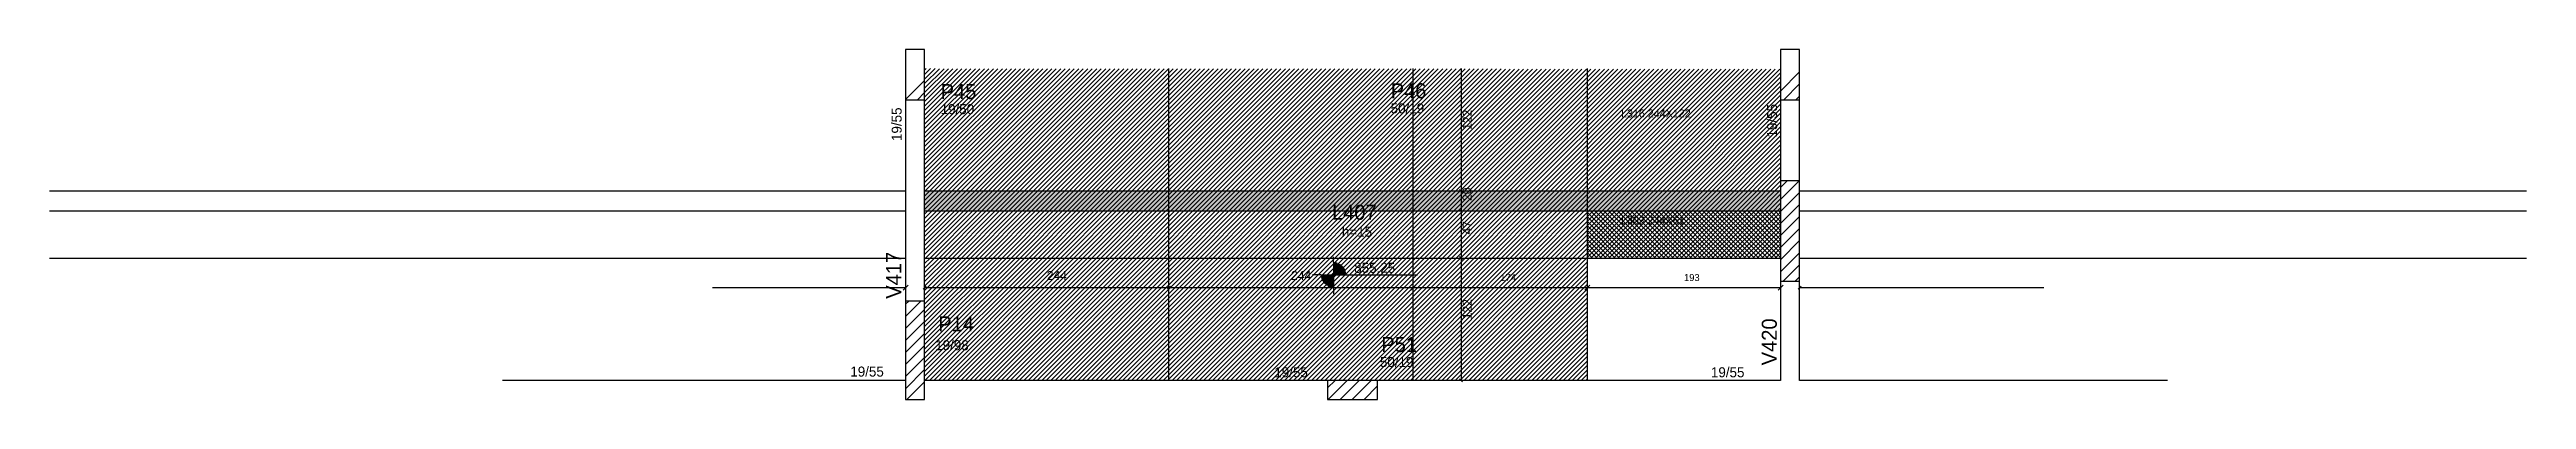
# Model space of a CAD drawing. Header units: metres. Extents: x 3304 to 5778, y 2184 to 2533.
import ezdxf

# ---------------------------------------------------------------- set-up
doc = ezdxf.new("R2010")
doc.units = ezdxf.units.M
for name, color, linetype in [('3', 7, 'Continuous'), ('4', 7, 'Continuous'), ('7', 7, 'Continuous'), ('9', 7, 'Continuous'), ('AUX00', 7, 'Continuous'), ('Hachura', 7, 'Continuous'), ('Painéis', 7, 'Continuous'), ('REAPROVEITAMENTO', 7, 'Continuous')]:
    doc.layers.add(name, color=color, linetype=linetype)

msp = doc.modelspace()

# ---------------------------------------------------------------- hatches: boundary and pattern name
at = {"layer": '9'}
h = msp.add_hatch(color=7, dxfattribs=at)
h.dxf.hatch_style = 1
h.paths.add_polyline_path([(4159.5, 2203.1), (4159.5, 2203.1), (4159.5, 2328.1), (4159.5, 2328.1), (4159.5, 2203.1)])
h = msp.add_hatch(color=7, dxfattribs=at)
h.dxf.hatch_style = 1
h.paths.add_polyline_path([(4178.5, 2203.1), (4178.5, 2203.1), (4178.5, 2328.1), (4178.5, 2328.1), (4178.5, 2203.1)])
at = {"layer": 'Hachura'}
h = msp.add_hatch(color=7, dxfattribs=at)
h.dxf.hatch_style = 1
h.paths.add_polyline_path([(4178.5, 2372.1), (5033.5, 2372.1), (5033.5, 2392.1), (4178.5, 2392.1), (4178.5, 2372.1)])
h = msp.add_hatch(dxfattribs=at)
h.set_pattern_fill('ANSI37')
h.paths.add_polyline_path([(5033.5, 2325.1), (5033.5, 2372.1), (4840.5, 2372.1), (4840.5, 2325.1), (5033.5, 2325.1)])
at = {"layer": 'REAPROVEITAMENTO'}
h = msp.add_hatch(dxfattribs=at)
h.set_pattern_fill('ANSI31')
h.paths.add_polyline_path([(5033.5, 2371.6), (4178.5, 2372.1), (4178.5, 2514.1), (5033.5, 2513.6), (5033.5, 2371.6)])
h = msp.add_hatch(dxfattribs=at)
h.set_pattern_fill('ANSI31')
h.paths.add_polyline_path([(4840.5, 2372.1), (4178.5, 2372.1), (4178.5, 2325.1), (4840.5, 2325.1), (4840.5, 2372.1)])
h = msp.add_hatch(dxfattribs=at)
h.set_pattern_fill('ANSI31')
h.paths.add_polyline_path([(4840.5, 2325.1), (4178.5, 2325.1), (4178.5, 2203.1), (4840.5, 2203.1), (4840.5, 2325.1)])

# ---------------------------------------------------------------- linework, layer by layer
at = {"layer": '3', "color": 3, "lineweight": 25}
for p, q in [((4159.5, 2483.3), (4178.5, 2502.3)), ((5033.5, 2491.8), (5052.5, 2510.8)), ((5036.8, 2483.1), (5052.5, 2498.8)), ((4171.3, 2483.1), (4178.5, 2490.3)), ((5048.8, 2483.1), (5052.5, 2486.8)), ((5033.5, 2383.6), (5051.9, 2402.1)), ((5033.5, 2395.7), (5039.9, 2402.1)), ((5033.5, 2371.6), (5052.5, 2390.6)), ((5033.5, 2359.6), (5052.5, 2378.6)), ((5033.5, 2347.6), (5052.5, 2366.6)), ((5033.5, 2335.6), (5052.5, 2354.6)), ((4586.9, 2320.9), (4586.9, 2326.4)), ((5033.5, 2323.5), (5052.5, 2342.5)), ((5033.5, 2311.5), (5052.5, 2330.5)), ((4574.4, 2308.4), (4566, 2308.4)), ((4574.4, 2308.4), (4599.4, 2308.4)), ((4586.9, 2307.6), (4574.4, 2307.6)), ((4586.9, 2306.8), (4574.5, 2306.8)), ((4586.9, 2306), (4574.6, 2306)), ((4586.9, 2305.2), (4574.8, 2305.2)), ((4586.9, 2304.4), (4575, 2304.4)), ((4586.9, 2303.6), (4575.3, 2303.6)), ((4586.9, 2302.8), (4575.7, 2302.8)), ((4586.9, 2302), (4576.1, 2302)), ((4586.9, 2301.2), (4576.6, 2301.2)), ((4586.9, 2320.9), (4586.9, 2295.9)), ((4586.9, 2320.3), (4590.7, 2320.3)), ((4586.9, 2319.5), (4592.6, 2319.5)), ((4586.9, 2318.7), (4594, 2318.7)), ((4586.9, 2317.9), (4595, 2317.9)), ((4586.9, 2317.1), (4595.9, 2317.1)), ((4586.9, 2316.3), (4596.6, 2316.3)), ((4586.9, 2315.5), (4597.2, 2315.5)), ((4586.9, 2314.7), (4597.7, 2314.7)), ((4586.9, 2313.9), (4598.1, 2313.9)), ((4586.9, 2313.1), (4598.5, 2313.1)), ((4586.9, 2312.3), (4598.8, 2312.3)), ((4586.9, 2311.5), (4599, 2311.5)), ((4586.9, 2310.7), (4599.2, 2310.7)), ((4586.9, 2309.9), (4599.3, 2309.9)), ((4586.9, 2309.2), (4599.4, 2309.2)), ((4599.4, 2308.4), (4670.8, 2308.4)), ((5036.1, 2302.1), (5052.5, 2318.5)), ((5048.1, 2302.1), (5052.5, 2306.5)), ((4159.5, 2267), (4174.6, 2282.1)), ((4159.5, 2279), (4162.6, 2282.1)), ((4586.9, 2300.4), (4577.2, 2300.4)), ((4586.9, 2299.6), (4577.9, 2299.6)), ((4586.9, 2298.8), (4578.8, 2298.8)), ((4586.9, 2298.1), (4579.8, 2298.1)), ((4586.9, 2297.3), (4581.1, 2297.3)), ((4586.9, 2296.5), (4583, 2296.5)), ((4586.9, 2295.9), (4586.9, 2289)), ((4159.5, 2254.9), (4178.5, 2273.9)), ((4159.5, 2242.9), (4178.5, 2261.9)), ((4159.5, 2230.9), (4178.5, 2249.9)), ((4159.5, 2218.9), (4178.5, 2237.9)), ((4159.5, 2206.9), (4178.5, 2225.9)), ((4159.5, 2194.8), (4178.5, 2213.8)), ((4581, 2195.6), (4588.5, 2203.1)), ((4581.5, 2184.1), (4600.5, 2203.1)), ((4593.5, 2184.1), (4612.5, 2203.1)), ((4605.5, 2184.1), (4624.5, 2203.1)), ((4160.8, 2184.1), (4178.5, 2201.8)), ((4617.6, 2184.1), (4631, 2197.5))]:
    msp.add_line(p, q, dxfattribs=at)
for points in [[(4159.5, 2483.1), (4159.5, 2282.1)], [(4178.5, 2282.1), (4178.5, 2483.1)], [(5033.5, 2483.1), (5033.5, 2402.1)], [(5052.5, 2402.1), (5052.5, 2483.1)], [(5033.5, 2302.1), (5033.5, 2203.1)], [(5052.5, 2203.1), (5052.5, 2302.1)], [(4159.5, 2203.1), (3757, 2203.1)], [(4581, 2203.1), (4178.5, 2203.1)], [(5033.5, 2203.1), (4631, 2203.1)], [(5420, 2203.1), (5052.5, 2203.1)]]:
    msp.add_lwpolyline(points, dxfattribs=at)
at = {"layer": '7', "color": 7, "lineweight": 25}
for points in [[(4159.5, 2483.1), (4178.5, 2483.1), (4178.5, 2533.1), (4159.5, 2533.1), (4159.5, 2483.1)], [(5033.5, 2483.1), (5052.5, 2483.1), (5052.5, 2533.1), (5033.5, 2533.1), (5033.5, 2483.1)], [(5033.5, 2302.1), (5052.5, 2302.1), (5052.5, 2402.1), (5033.5, 2402.1), (5033.5, 2302.1)], [(4159.5, 2184.1), (4178.5, 2184.1), (4178.5, 2282.1), (4159.5, 2282.1), (4159.5, 2184.1)], [(4581, 2184.1), (4631, 2184.1), (4631, 2203.1), (4581, 2203.1), (4581, 2184.1)]]:
    msp.add_lwpolyline(points, dxfattribs=at)
at = {"layer": 'Painéis', "color": 200, "lineweight": 25}
for p, q in [((4422.5, 2203.1), (4422.5, 2514.1)), ((4666.5, 2203.1), (4666.5, 2514.1)), ((4840.5, 2203.1), (4840.5, 2514.1)), ((3304.5, 2392.1), (4159.5, 2392.1)), ((4178.5, 2392.1), (5033.5, 2392.1)), ((5052.5, 2392.1), (5778.5, 2392.1)), ((3304.5, 2372.1), (4159.5, 2372.1)), ((4178.5, 2372.1), (5033.5, 2372.1)), ((5052.5, 2372.1), (5778.5, 2372.1)), ((3304.5, 2325.1), (4159.5, 2325.1)), ((4178.5, 2325.1), (5033.5, 2325.1)), ((5052.5, 2325.1), (5778.5, 2325.1))]:
    msp.add_line(p, q, dxfattribs=at)
at = {"layer": 'Painéis', "color": 4, "lineweight": 25}
for p, q in [((4714.4, 2514.1), (4714.4, 2392.1)), ((4714.4, 2392.1), (4714.4, 2372.1)), ((4714.4, 2372.1), (4714.4, 2325.1)), ((4714.4, 2325.1), (4714.4, 2203.1)), ((3966.5, 2295.7), (4159.5, 2295.7)), ((4178.5, 2295.7), (4422.5, 2295.7)), ((4422.5, 2295.7), (4666.5, 2295.7)), ((4666.5, 2295.7), (4840.5, 2295.7)), ((4840.5, 2295.7), (5033.5, 2295.7)), ((5052.5, 2295.7), (5296.5, 2295.7))]:
    msp.add_line(p, q, dxfattribs=at)
at = {"layer": 'Painéis', "color": 0, "lineweight": 25}
for p, q in [((4712.9, 2393.6), (4715.9, 2390.6)), ((4715.9, 2390.6), (4712.9, 2393.6)), ((4712.9, 2373.6), (4715.9, 2370.6)), ((4715.9, 2370.6), (4712.9, 2373.6)), ((4712.9, 2326.6), (4715.9, 2323.6)), ((4715.9, 2323.6), (4712.9, 2326.6)), ((4180, 2297.2), (4177, 2294.2)), ((4421, 2294.2), (4424, 2297.2)), ((4424, 2297.2), (4421, 2294.2)), ((4665, 2294.2), (4668, 2297.2)), ((5054, 2297.2), (5051, 2294.2)), ((4712.9, 2204.6), (4715.9, 2201.6))]:
    msp.add_line(p, q, dxfattribs=at)
for points in [[(4157, 2293.2), (4162, 2298.2)], [(4669, 2298.2), (4664, 2293.2)], [(4838, 2293.2), (4843, 2298.2)], [(4843, 2298.2), (4838, 2293.2)], [(5031, 2293.2), (5036, 2298.2)]]:
    msp.add_lwpolyline(points, dxfattribs=at)

# ---------------------------------------------------------------- texts
at = {"layer": '3', "color": 3, "lineweight": 25}
for p in [(4155.6, 2441.9), (5030, 2445.4)]:
    msp.add_text('19/55', height=10, rotation=90, dxfattribs=at).set_placement(p)
for s, p in [('19/50', (4194.5, 2468.7)), ('50/19', (4644, 2469.5)), ('h=15', (4595.3, 2346.4)), ('855.25', (4607.6, 2310.4)), ('19/98', (4189.1, 2233.2)), ('50/19', (4633.3, 2216.4)), ('19/55', (4104.3, 2206.9)), ('19/55', (4527.8, 2206.2)), ('19/55', (4963.9, 2206.2))]:
    msp.add_text(s, height=10, dxfattribs=at).set_placement(p)
at = {"layer": '4', "color": 4, "lineweight": 25}
for s, p in [('P46', (4644, 2484.5)), ('P45', (4194.5, 2483.7)), ('L407', (4585.4, 2363.3)), ('P14', (4192.1, 2252)), ('P51', (4634.6, 2231.4))]:
    msp.add_text(s, height=15, dxfattribs=at).set_placement(p)
for s, p in [('V417', (4155.1, 2284.5)), ('V420', (5029.7, 2218.1))]:
    msp.add_text(s, height=15, rotation=90, dxfattribs=at).set_placement(p)
at = {"layer": 'AUX00', "color": 7, "lineweight": 25}
for s, p in [('L316^J244X122', (4874.1, 2465.4)), ('L303^J244X61', (4874.1, 2358.8))]:
    msp.add_text(s, height=8, dxfattribs=at).set_placement(p)
at = {"layer": 'Painéis', "color": 240, "lineweight": 25}
for s, p in [('122', (4724.9, 2453.1)), ('20', (4724.8, 2382.1)), ('47', (4724.9, 2348.6)), ('122', (4724.9, 2264.1))]:
    msp.add_text(s, height=9, rotation=90, dxfattribs=at).set_placement(p)
for p in [(4300.5, 2303.2), (4544.5, 2303.2)]:
    msp.add_text('244', height=9, dxfattribs=at).set_placement(p)
at = {"layer": 'Painéis', "color": 1, "lineweight": 25}
for s, p in [('174', (4753.5, 2302.2)), ('193', (4937, 2302.2))]:
    msp.add_text(s, height=7, dxfattribs=at).set_placement(p)

doc.saveas('drawing.dxf')
